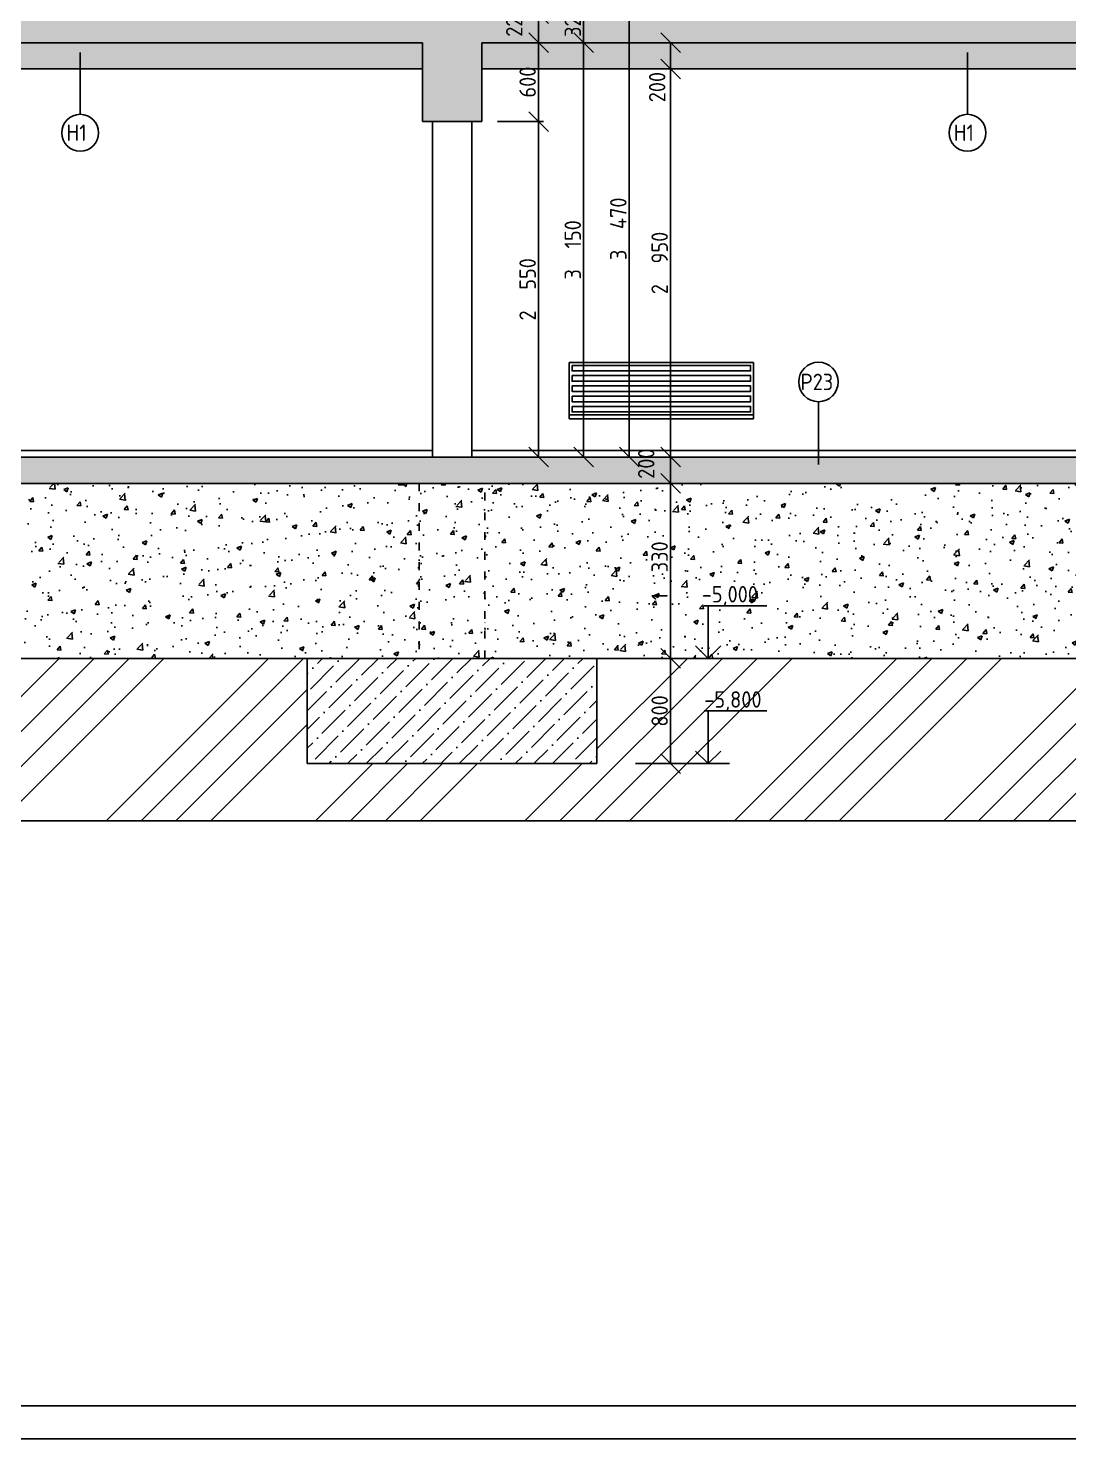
# Model space of a CAD drawing. Extents: x 3792242 to 5145247, y -1546315 to -1031918.
# Drawn here: x 3999726 to 4007631, y -1545690 to -1534967 of the extents above; entities that cross this region are included whole.
import ezdxf

# ---------------------------------------------------------------- set-up
doc = ezdxf.new("R2010")
doc.units = 0
doc.header["$MEASUREMENT"] = 0
doc.linetypes.add('ACAD_ISO03W100', pattern=[30, 12, -18])
doc.layers.get('0').update_dxf_attribs({"linetype": 'CONTINUOUS'})
doc.layers.get('Defpoints').update_dxf_attribs({"color": 61, "linetype": 'CONTINUOUS'})
for name, color, linetype in [('KÓTY', 4, 'CONTINUOUS'), ('MÚRY', 1, 'CONTINUOUS'), ('OKNÁ', 143, 'CONTINUOUS'), ('POZEMOK', 7, 'CONTINUOUS'), ('TENKÁ', 7, 'CONTINUOUS'), ('ŠRAFY', 82, 'CONTINUOUS'), ('šrafy-múry', 8, 'CONTINUOUS')]:
    doc.layers.add(name, color=color, linetype=linetype)
doc.styles.add('STYLE1', font='isocp.shx')
doc.dimstyles.new('STANDARD-50', dxfattribs={"dimtxt": 125, "dimasz": 150, "dimexe": 10, "dimexo": 200, "dimgap": 20, "dimtad": 1, "dimdsep": 46, "dimlunit": 6, "dimtxsty": 'STYLE1', "dimblk1": 'OBLIQUE', "dimblk2": 'OBLIQUE', "dimsah": 1, "dimcen": 2.5, "dimse1": 1, "dimse2": 1, "dimadec": 0, "dimazin": 0, "dimtfac": 1, "dimtmove": 1, "dimatfit": 3, "dimldrblk": 'OBLIQUE', "dimfxl": 1, "dimtolj": 1, "dimtzin": 0, "dimarcsym": 0})
pattern_1 = [(45, (-593193.74, 86.43), (53.0330086, 194.4543648), [250, -50, 0, -50])]
pattern_2 = [(50, (-12093286, 626097.15), (358.6300913, -31.3760675), [37.5, -412.5]), (355, (-12093286, 626097.15), (-69.375667, 376.096067), [30, -330]), (100.4514445, (-12093256.12, 626094.53), (289.254423, 344.7199955), [31.870096, -350.571056]), (46.1842, (-12093286, 626197.15), (533.620665, -82.75964), [56.25, -618.75]), (96.6356355, (-12093241.54, 626190.25), (467.330973, 487.0593), [47.805171, -525.85688]), (351.184164, (-12093286, 626197.15), (467.330973, 487.0593), [45, -495]), (21, (-12093236, 626172.15), (298.453526, -201.3094453), [37.5, -412.5]), (326, (-12093236, 626172.15), (121.657666, 362.5750225), [30, -330]), (71.4514447, (-12093211.14, 626155.37), (420.111188, 161.2655764), [31.870095, -350.571056]), (37.5, (-12093286.01, 626097.15), (6.0799277, 166.4469269), [0, -326, 0, -335, 0, -331.25]), (7.5, (-12093286.01, 626097.15), (131.5347687, 197.205856), [0, -191, 0, -318.5, 0, -126.25]), (327.5, (-12093397.51, 626097.15), (266.9112181, -11.2774359), [0, -125, 0, -390, 0, -517.5]), (317.5, (-12093447.5, 626097.15), (291.5930847, 50.052491), [0, -162.5, 0, -259, 0, -367.5])]

# ---------------------------------------------------------------- blocks, each defined once
blk = doc.blocks.new('_OBLIQUE')
at = {"color": 0, "linetype": 'ByBlock'}
blk.add_line((-0.5, -0.5), (0.5, 0.5), dxfattribs=at)
blk = doc.blocks.new('*D52309')
at = {"layer": 'Defpoints', "color": 0}
for p in [(4003603, -1534857), (4003603, -1535077), (4003603, -1535077)]:
    blk.add_point(p, dxfattribs=at)
at = {"layer": 'KÓTY', "color": 0, "lineweight": -2, "ltscale": 0.25}
blk.add_line((4003603, -1534857), (4003603, -1535077), dxfattribs=at)
at = {"layer": 'KÓTY', "color": 0, "linetype": 'ByBlock', "lineweight": -2, "xscale": 150, "yscale": 150, "zscale": 150}
for p, rotation in [((4003603, -1534857), 90), ((4003603, -1535077), 270)]:
    blk.add_blockref('_OBLIQUE', p, dxfattribs=dict(at, rotation=rotation))
at = {"layer": 'KÓTY', "color": 0, "insert": (4003418, -1534917), "char_height": 125, "attachment_point": 5, "rotation": 90, "style": 'STYLE1'}
blk.add_mtext('\\A1;220', dxfattribs=at)
blk = doc.blocks.new('*D52310')
at = {"layer": 'Defpoints', "color": 0}
for p in [(4003171, -1535077), (4003171, -1535677), (4003603, -1535677)]:
    blk.add_point(p, dxfattribs=at)
at = {"layer": 'KÓTY', "color": 0, "lineweight": -2, "ltscale": 0.25}
blk.add_line((4003603, -1535077), (4003603, -1535677), dxfattribs=at)
at = {"layer": 'KÓTY', "color": 0, "linetype": 'ByBlock', "lineweight": -2, "xscale": 150, "yscale": 150, "zscale": 150}
for p, rotation in [((4003603, -1535077), 90), ((4003603, -1535677), 270)]:
    blk.add_blockref('_OBLIQUE', p, dxfattribs=dict(at, rotation=rotation))
at = {"layer": 'KÓTY', "color": 0, "insert": (4003520, -1535377), "char_height": 125, "attachment_point": 5, "rotation": 90, "style": 'STYLE1'}
blk.add_mtext('\\A1;600', dxfattribs=at)
blk = doc.blocks.new('*D52311')
at = {"layer": 'Defpoints', "color": 0}
for p in [(4003171, -1535677), (4003171, -1538227), (4003603, -1538227)]:
    blk.add_point(p, dxfattribs=at)
at = {"layer": 'KÓTY', "color": 0, "lineweight": -2, "ltscale": 0.25}
blk.add_line((4003603, -1535677), (4003603, -1538227), dxfattribs=at)
at = {"layer": 'KÓTY', "color": 0, "linetype": 'ByBlock', "lineweight": -2, "xscale": 150, "yscale": 150, "zscale": 150}
for p, rotation in [((4003603, -1535677), 90), ((4003603, -1538227), 270)]:
    blk.add_blockref('_OBLIQUE', p, dxfattribs=dict(at, rotation=rotation))
at = {"layer": 'KÓTY', "color": 0, "insert": (4003520, -1536952), "char_height": 125, "attachment_point": 5, "rotation": 90, "style": 'STYLE1'}
blk.add_mtext('\\A1;2ﾠ550', dxfattribs=at)
blk = doc.blocks.new('*D52318')
at = {"layer": 'Defpoints', "color": 0}
for p in [(4003945, -1534757), (4003945, -1535077), (4003945, -1535077)]:
    blk.add_point(p, dxfattribs=at)
at = {"layer": 'KÓTY', "color": 0, "lineweight": -2, "ltscale": 0.25}
blk.add_line((4003945, -1534757), (4003945, -1535077), dxfattribs=at)
at = {"layer": 'KÓTY', "color": 0, "linetype": 'ByBlock', "lineweight": -2, "xscale": 150, "yscale": 150, "zscale": 150}
for p, rotation in [((4003945, -1534757), 90), ((4003945, -1535077), 270)]:
    blk.add_blockref('_OBLIQUE', p, dxfattribs=dict(at, rotation=rotation))
at = {"layer": 'KÓTY', "color": 0, "insert": (4003863, -1534917), "char_height": 125, "attachment_point": 5, "rotation": 90, "style": 'STYLE1'}
blk.add_mtext('\\A1;320', dxfattribs=at)
blk = doc.blocks.new('*D52319')
at = {"layer": 'Defpoints', "color": 0}
for p in [(4003122, -1535077), (4003122, -1538227), (4003945, -1538227)]:
    blk.add_point(p, dxfattribs=at)
at = {"layer": 'KÓTY', "color": 0, "lineweight": -2, "ltscale": 0.25}
blk.add_line((4003945, -1535077), (4003945, -1538227), dxfattribs=at)
at = {"layer": 'KÓTY', "color": 0, "linetype": 'ByBlock', "lineweight": -2, "xscale": 150, "yscale": 150, "zscale": 150}
for p, rotation in [((4003945, -1535077), 90), ((4003945, -1538227), 270)]:
    blk.add_blockref('_OBLIQUE', p, dxfattribs=dict(at, rotation=rotation))
at = {"layer": 'KÓTY', "color": 0, "insert": (4003863, -1536652), "char_height": 125, "attachment_point": 5, "rotation": 90, "style": 'STYLE1'}
blk.add_mtext('\\A1;3ﾠ150', dxfattribs=at)
blk = doc.blocks.new('*D52323')
at = {"layer": 'Defpoints', "color": 0}
for p in [(4003945, -1534757), (4004292, -1534757), (4003945, -1538227)]:
    blk.add_point(p, dxfattribs=at)
at = {"layer": 'KÓTY', "color": 0, "lineweight": -2, "ltscale": 0.25}
blk.add_line((4004292, -1538227), (4004292, -1534757), dxfattribs=at)
at = {"layer": 'KÓTY', "color": 0, "linetype": 'ByBlock', "lineweight": -2, "xscale": 150, "yscale": 150, "zscale": 150}
for p, rotation in [((4004292, -1534757), 90), ((4004292, -1538227), 270)]:
    blk.add_blockref('_OBLIQUE', p, dxfattribs=dict(at, rotation=rotation))
at = {"layer": 'KÓTY', "color": 0, "insert": (4004209, -1536492), "char_height": 125, "attachment_point": 5, "rotation": 90, "style": 'STYLE1'}
blk.add_mtext('\\A1;3ﾠ470', dxfattribs=at)
blk = doc.blocks.new('*D52330')
at = {"layer": 'Defpoints', "color": 0}
for p in [(4004292, -1535277), (4004292, -1538227), (4004606, -1538227)]:
    blk.add_point(p, dxfattribs=at)
at = {"layer": 'KÓTY', "color": 0, "lineweight": -2, "ltscale": 0.25}
blk.add_line((4004606, -1535277), (4004606, -1538227), dxfattribs=at)
at = {"layer": 'KÓTY', "color": 0, "linetype": 'ByBlock', "lineweight": -2, "xscale": 150, "yscale": 150, "zscale": 150}
for p, rotation in [((4004606, -1535277), 90), ((4004606, -1538227), 270)]:
    blk.add_blockref('_OBLIQUE', p, dxfattribs=dict(at, rotation=rotation))
at = {"layer": 'KÓTY', "color": 0, "insert": (4004523, -1536752), "char_height": 125, "attachment_point": 5, "rotation": 90, "style": 'STYLE1'}
blk.add_mtext('\\A1;2ﾠ950', dxfattribs=at)
blk = doc.blocks.new('*D52331')
at = {"layer": 'Defpoints', "color": 0}
for p in [(4004606, -1535077), (4004606, -1535077), (4004606, -1535277)]:
    blk.add_point(p, dxfattribs=at)
at = {"layer": 'KÓTY', "color": 0, "lineweight": -2, "ltscale": 0.25}
blk.add_line((4004606, -1535277), (4004606, -1535077), dxfattribs=at)
at = {"layer": 'KÓTY', "color": 0, "linetype": 'ByBlock', "lineweight": -2, "xscale": 150, "yscale": 150, "zscale": 150}
for p, rotation in [((4004606, -1535077), 90), ((4004606, -1535277), 270)]:
    blk.add_blockref('_OBLIQUE', p, dxfattribs=dict(at, rotation=rotation))
at = {"layer": 'KÓTY', "color": 0, "insert": (4004504, -1535415), "char_height": 125, "attachment_point": 5, "rotation": 90, "style": 'STYLE1'}
blk.add_mtext('\\A1;200', dxfattribs=at)
blk = doc.blocks.new('*D52400')
at = {"layer": 'Defpoints', "color": 0}
for p in [(4004259, -1539757), (4004259, -1540557), (4004606, -1540557)]:
    blk.add_point(p, dxfattribs=at)
at = {"layer": 'KÓTY', "color": 0, "lineweight": -2, "ltscale": 0.25}
blk.add_line((4004606, -1539757), (4004606, -1540557), dxfattribs=at)
at = {"layer": 'KÓTY', "color": 0, "linetype": 'ByBlock', "lineweight": -2, "xscale": 150, "yscale": 150, "zscale": 150}
for p, rotation in [((4004606, -1539757), 90), ((4004606, -1540557), 270)]:
    blk.add_blockref('_OBLIQUE', p, dxfattribs=dict(at, rotation=rotation))
at = {"layer": 'KÓTY', "color": 0, "insert": (4004523, -1540157), "char_height": 125, "attachment_point": 5, "rotation": 90, "style": 'STYLE1'}
blk.add_mtext('\\A1;800', dxfattribs=at)
blk = doc.blocks.new('*D52401')
at = {"layer": 'Defpoints', "color": 0}
for p in [(4003559, -1538427), (4003559, -1539757), (4004606, -1539757)]:
    blk.add_point(p, dxfattribs=at)
at = {"layer": 'KÓTY', "color": 0, "lineweight": -2, "ltscale": 0.25}
blk.add_line((4004606, -1538427), (4004606, -1539757), dxfattribs=at)
at = {"layer": 'KÓTY', "color": 0, "linetype": 'ByBlock', "lineweight": -2, "xscale": 150, "yscale": 150, "zscale": 150}
for p, rotation in [((4004606, -1538427), 90), ((4004606, -1539757), 270)]:
    blk.add_blockref('_OBLIQUE', p, dxfattribs=dict(at, rotation=rotation))
at = {"layer": 'KÓTY', "color": 0, "insert": (4004523, -1539092), "char_height": 125, "attachment_point": 5, "rotation": 90, "style": 'STYLE1'}
blk.add_mtext('\\A1;1ﾠ330', dxfattribs=at)
blk = doc.blocks.new('*D52402')
at = {"layer": 'Defpoints', "color": 0}
for p in [(4004606, -1538227), (4004606, -1538427), (4004606, -1538427)]:
    blk.add_point(p, dxfattribs=at)
at = {"layer": 'KÓTY', "color": 0, "lineweight": -2, "ltscale": 0.25}
blk.add_line((4004606, -1538227), (4004606, -1538427), dxfattribs=at)
at = {"layer": 'KÓTY', "color": 0, "linetype": 'ByBlock', "lineweight": -2, "xscale": 150, "yscale": 150, "zscale": 150}
for p, rotation in [((4004606, -1538227), 90), ((4004606, -1538427), 270)]:
    blk.add_blockref('_OBLIQUE', p, dxfattribs=dict(at, rotation=rotation))
at = {"layer": 'KÓTY', "color": 0, "insert": (4004421, -1538277), "char_height": 125, "attachment_point": 5, "rotation": 90, "style": 'STYLE1'}
blk.add_mtext('\\A1;200', dxfattribs=at)

msp = doc.modelspace()

# ---------------------------------------------------------------- hatches: boundary and pattern name
at = {"layer": 'ŠRAFY'}
h = msp.add_hatch(dxfattribs=at)
h.set_pattern_fill('HEX', color=256, scale=250)
h.set_pattern_definition([(0, (-500303.063, -24536.575), (0, 54.12658774), [31.25, -62.5]), (120, (-500303.063, -24536.575), (-46.875, -27.06329387), [31.25, -62.5]), (60, (-500271.813, -24536.575), (-46.875, 27.06329387), [31.25, -62.5])])
h.paths.add_polyline_path([(3996750.937, -1535277.345), (4002720.937, -1535277.345), (4002720.937, -1535077.345), (3996750.937, -1535077.345)])
h = msp.add_hatch(dxfattribs=at)
h.set_pattern_fill('HEX', color=256, scale=250)
h.set_pattern_definition([(0, (-500303.063, -24536.575), (0, 54.12658774), [31.25, -62.5]), (120, (-500303.063, -24536.575), (-46.875, -27.06329387), [31.25, -62.5]), (60, (-500271.813, -24536.575), (-46.875, 27.06329387), [31.25, -62.5])])
h.paths.add_polyline_path([(4003170.937, -1535077.345), (4003170.937, -1535277.345), (4009215.937, -1535277.345), (4009215.937, -1535077.345)])
h.paths.add_polyline_path([(4008567.259, -1535464.874), (4008567.259, -1535177.276), (4008817.259, -1535177.276), (4008817.259, -1535464.874)], flags=9)
h.paths.add_polyline_path([(4003395.259, -1535521.145), (4003395.259, -1535233.546), (4003645.259, -1535233.546), (4003645.259, -1535521.145)], flags=9)
at = {"layer": 'ŠRAFY', "ltscale": 0.25}
h = msp.add_hatch(dxfattribs=at)
h.set_pattern_fill('ANSI34', color=256, scale=1500)
h.set_pattern_definition([(45, (-546523.7, 886.4), (-795.49513, 795.49513), []), (45, (-546258.6, 886.4), (-795.49513, 795.49513), []), (45, (-545993.4, 886.4), (-795.49513, 795.49513), []), (45, (-545728.2, 886.4), (-795.49513, 795.49513), [])])
h.paths.add_polyline_path([(4043318.594, -1538157.628), (4042625.937, -1539357.345), (4042625.937, -1540157.345), (4038305.937, -1540157.345), (4038305.937, -1539357.345), (4037790.436, -1539357.345), (4035965.937, -1539357.345), (4035965.937, -1540157.345), (4035165.937, -1540157.345), (4035165.937, -1539357.345), (4034317.436, -1539357.345), (4029975.937, -1539357.345), (4029975.937, -1540157.345), (4027775.937, -1540157.345), (4027775.937, -1539357.345), (4024713.436, -1539357.345), (4023555.937, -1539357.345), (4023555.937, -1540157.345), (4021355.937, -1540157.345), (4021355.937, -1539357.345), (4017110.937, -1539357.345), (4017110.937, -1540157.345), (4014710.937, -1540157.345), (4014710.937, -1539357.345), (4014257.437, -1539357.345), (4010765.937, -1539357.345), (4010365.937, -1539757.345), (4010365.937, -1540557.345), (4008365.937, -1540557.345), (4008365.937, -1539757.345), (4004891.758, -1539757.345), (4004045.937, -1539757.345), (4004045.937, -1540557.345), (4001845.937, -1540557.345), (4001845.937, -1539757.345), (3998057.437, -1539757.345), (3997625.937, -1539757.345), (3997625.937, -1540557.345), (3995425.937, -1540557.345), (3995425.937, -1539757.345), (3991447.437, -1539757.345), (3991015.937, -1539757.345), (3991015.937, -1540557.345), (3988815.937, -1540557.345), (3988815.937, -1539757.345), (3986531.759, -1539757.345), (3986460.437, -1539757.345), (3985818.259, -1539757.345), (3985540.937, -1539757.345), (3985540.937, -1540557.345), (3982875.937, -1540557.345), (3982875.937, -1539757.345), (3982320.696, -1538795.639), (3980080.259, -1538902.02), (3980080.259, -1540992.075), (4044248.126, -1540992.075), (4044248.126, -1538158.558)])
h.paths.add_polyline_path([(3985966.937, -1540301.145), (3985966.937, -1540013.546), (3986216.937, -1540013.546), (3986216.937, -1540301.145)], flags=24)
h.paths.add_polyline_path([(3986418.326, -1539982.275), (3986924.675, -1539982.275), (3986924.675, -1540182.324), (3986418.326, -1540182.324)], flags=24)
h.paths.add_polyline_path([(3991405.326, -1539982.275), (3991911.675, -1539982.275), (3991911.675, -1540182.324), (3991405.326, -1540182.324)], flags=24)
h.paths.add_polyline_path([(3998015.326, -1539982.275), (3998521.675, -1539982.275), (3998521.675, -1540182.324), (3998015.326, -1540182.324)], flags=24)
h.paths.add_polyline_path([(4004398.259, -1540301.145), (4004398.259, -1540013.546), (4004648.259, -1540013.546), (4004648.259, -1540301.145)], flags=24)
h.paths.add_polyline_path([(4004849.648, -1539982.275), (4005355.997, -1539982.275), (4005355.997, -1540182.324), (4004849.648, -1540182.324)], flags=24)
h.paths.add_polyline_path([(4013763.826, -1539582.275), (4014282.675, -1539582.275), (4014282.675, -1539782.324), (4013763.826, -1539782.324)], flags=24)
h.paths.add_polyline_path([(4010718.259, -1540301.145), (4010718.259, -1540013.546), (4010968.259, -1540013.546), (4010968.259, -1540301.145)], flags=24)
h.paths.add_polyline_path([(4011150.148, -1539349.275), (4011656.497, -1539349.275), (4011656.497, -1539549.324), (4011150.148, -1539549.324)], flags=24)
h.paths.add_polyline_path([(4011169.648, -1539982.275), (4011675.997, -1539982.275), (4011675.997, -1540182.324), (4011169.648, -1540182.324)], flags=24)
h.paths.add_polyline_path([(4024105.759, -1539901.145), (4024105.759, -1539613.546), (4024355.759, -1539613.546), (4024355.759, -1539901.145)], flags=24)
h.paths.add_polyline_path([(4024588.326, -1539582.275), (4025107.175, -1539582.275), (4025107.175, -1539782.324), (4024588.326, -1539782.324)], flags=24)
h.paths.add_polyline_path([(4033823.826, -1539582.275), (4034342.675, -1539582.275), (4034342.675, -1539782.324), (4033823.826, -1539782.324)], flags=24)
h.paths.add_polyline_path([(4034431.937, -1539901.145), (4034431.937, -1539613.546), (4034681.937, -1539613.546), (4034681.937, -1539901.145)], flags=24)
h.paths.add_polyline_path([(4037296.826, -1539582.275), (4037815.675, -1539582.275), (4037815.675, -1539782.324), (4037296.826, -1539782.324)], flags=24)
h = msp.add_hatch(dxfattribs=at)
h.set_pattern_fill('AR-CONC', color=256, scale=50)
h.set_pattern_definition(pattern_2)
h.paths.add_polyline_path([(3996775.937, -1538427.345), (3996775.937, -1539757.345), (4002695.937, -1539757.345), (4002695.937, -1538427.345)])
h.paths.add_polyline_path([(3997995.826, -1539182.275), (3998502.175, -1539182.275), (3998502.175, -1539382.324), (3997995.826, -1539382.324)], flags=24)
h = msp.add_hatch(dxfattribs=at)
h.set_pattern_fill('AR-CONC', color=256, scale=50)
h.set_pattern_definition([(50, (-12080256, 626097.15), (358.6300913, -31.3760675), [37.5, -412.5]), (355, (-12080256, 626097.15), (-69.375667, 376.096067), [30, -330]), (100.4514445, (-12080226.12, 626094.53), (289.254423, 344.7199955), [31.870096, -350.571056]), (46.1842, (-12080256, 626197.15), (533.620665, -82.75964), [56.25, -618.75]), (96.6356355, (-12080211.54, 626190.25), (467.330973, 487.0593), [47.805171, -525.85688]), (351.184164, (-12080256, 626197.15), (467.330973, 487.0593), [45, -495]), (21, (-12080206, 626172.15), (298.453526, -201.3094453), [37.5, -412.5]), (326, (-12080206, 626172.15), (121.657666, 362.5750225), [30, -330]), (71.4514447, (-12080181.14, 626155.37), (420.111188, 161.2655764), [31.870095, -350.571056]), (37.5, (-12080256.01, 626097.15), (6.0799277, 166.4469269), [0, -326, 0, -335, 0, -331.25]), (7.5, (-12080256.01, 626097.15), (131.5347687, 197.205856), [0, -191, 0, -318.5, 0, -126.25]), (327.5, (-12080367.51, 626097.15), (266.9112181, -11.2774359), [0, -125, 0, -390, 0, -517.5]), (317.5, (-12080417.5, 626097.15), (291.5930847, 50.052491), [0, -162.5, 0, -259, 0, -367.5])])
h.paths.add_polyline_path([(4002695.937, -1539757.345), (4003195.937, -1539757.345), (4003195.937, -1538427.345), (4002695.937, -1538427.345)])
h = msp.add_hatch(dxfattribs=at)
h.set_pattern_fill('AR-CONC', color=256, scale=50)
h.set_pattern_definition(pattern_2)
h.paths.add_polyline_path([(4003195.937, -1538427.345), (4003195.937, -1539757.345), (4008365.937, -1539757.345), (4009215.937, -1539757.345), (4009215.937, -1538427.345)])
h.paths.add_polyline_path([(4004435.674, -1539311.051), (4004435.674, -1539223.551), (4004610.674, -1539223.551), (4004610.674, -1539311.051)], flags=24)
h.paths.add_polyline_path([(4004435.583, -1539248.551), (4004435.583, -1539136.167), (4004610.361, -1539136.167), (4004610.361, -1539248.551)], flags=24)
h.paths.add_polyline_path([(4004435.625, -1539161.238), (4004435.625, -1538873.64), (4004610.723, -1538873.64), (4004610.723, -1539161.238)], flags=24)
h.paths.add_polyline_path([(4004830.148, -1539182.275), (4005336.497, -1539182.275), (4005336.497, -1539382.324), (4004830.148, -1539382.324)], flags=24)
h.paths.add_polyline_path([(4008669.352, -1539311.051), (4008669.352, -1539223.551), (4008844.352, -1539223.551), (4008844.352, -1539311.051)], flags=24)
h.paths.add_polyline_path([(4008669.261, -1539248.551), (4008669.261, -1539136.167), (4008844.039, -1539136.167), (4008844.039, -1539248.551)], flags=24)
h.paths.add_polyline_path([(4008669.302, -1539161.238), (4008669.302, -1538873.64), (4008844.401, -1538873.64), (4008844.401, -1539161.238)], flags=24)
at = {"layer": 'šrafy-múry'}
h = msp.add_hatch(dxfattribs=at)
h.set_pattern_fill('ANSI36', color=253, scale=800, angle=360)
h.set_pattern_definition([(45, (226757.26, 886.43), (53.0330086, 194.4543648), [250, -50, 0, -50])])
h.paths.add_polyline_path([(3982965.937, -1535077.345), (3983075.937, -1535077.345), (3983075.937, -1535727.345), (3983325.937, -1535727.345), (3983325.937, -1535527.345), (3983325.937, -1535077.345), (3984540.937, -1535077.345), (3984540.937, -1535477.345), (3984840.937, -1535477.345), (3984840.937, -1535077.345), (3989690.937, -1535077.345), (3989690.937, -1535277.345), (3989690.937, -1535677.345), (3990140.937, -1535677.345), (3990140.937, -1535277.345), (3990140.937, -1535077.345), (3996300.937, -1535077.345), (3996300.937, -1535277.345), (3996300.937, -1535677.345), (3996750.937, -1535677.345), (3996750.937, -1535277.345), (3996750.937, -1535077.345), (4002720.937, -1535077.345), (4002720.937, -1535277.345), (4002720.937, -1535677.345), (4003170.937, -1535677.345), (4003170.937, -1535277.345), (4003170.937, -1535077.345), (4009215.937, -1535077.345), (4009215.937, -1535277.345), (4009215.937, -1535477.345), (4009515.937, -1535477.345), (4009515.937, -1535077.345), (4015635.937, -1535077.345), (4015635.937, -1535477.345), (4015885.937, -1535477.345), (4015885.937, -1534857.345), (3984540.937, -1534857.345), (3984540.937, -1534907.345), (3982965.937, -1534907.345)])
h.paths.add_polyline_path([(4014827.437, -1535060.394), (4014827.437, -1534772.796), (4015077.437, -1534772.796), (4015077.437, -1535060.394)], flags=9)
h.paths.add_polyline_path([(3984861.437, -1535060.394), (3984861.437, -1534772.796), (3985111.437, -1534772.796), (3985111.437, -1535060.394)], flags=9)
h.paths.add_polyline_path([(3985306.437, -1535061.145), (3985306.437, -1534773.546), (3985556.437, -1534773.546), (3985556.437, -1535061.145)], flags=9)
h.paths.add_polyline_path([(3995560.937, -1535060.394), (3995560.937, -1534772.796), (3995810.937, -1534772.796), (3995810.937, -1535060.394)], flags=9)
h.paths.add_polyline_path([(4008529.437, -1535060.394), (4008529.437, -1534772.796), (4008779.437, -1534772.796), (4008779.437, -1535060.394)], flags=9)
h.paths.add_polyline_path([(4003737.759, -1535061.145), (4003737.759, -1534773.546), (4003987.759, -1534773.546), (4003987.759, -1535061.145)], flags=9)
h.paths.add_polyline_path([(4003292.759, -1535060.394), (4003292.759, -1534772.796), (4003542.759, -1534772.796), (4003542.759, -1535060.394)], flags=9)
h = msp.add_hatch(dxfattribs=at)
h.set_pattern_fill('ANSI36', color=253, scale=800, angle=360)
h.set_pattern_definition(pattern_1)
h.paths.add_polyline_path([(3984440.937, -1538427.345), (3984940.937, -1538427.345), (3989665.937, -1538427.345), (3990165.937, -1538427.345), (3994590.759, -1538427.345), (3996275.937, -1538427.345), (3996775.937, -1538427.345), (4002695.937, -1538427.345), (4003195.937, -1538427.345), (4009215.937, -1538427.345), (4009215.937, -1538227.345), (4005729.261, -1538227.345), (4003095.937, -1538227.345), (4002795.937, -1538227.345), (3996675.937, -1538227.345), (3996375.937, -1538227.345), (3994553.904, -1538227.345), (3994148.761, -1538227.345), (3990065.937, -1538227.345), (3989990.937, -1538227.345), (3989940.937, -1538227.345), (3989765.937, -1538227.345), (3984840.937, -1538227.345), (3984540.937, -1538227.345), (3983375.937, -1538227.345), (3983325.937, -1538227.345), (3983325.937, -1538247.345), (3983325.937, -1538427.345), (3983475.937, -1538427.345)])
h.paths.add_polyline_path([(3985864.437, -1538420.394), (3985864.437, -1538132.796), (3986114.437, -1538132.796), (3986114.437, -1538420.394)], flags=9)
h.paths.add_polyline_path([(3995560.937, -1538420.394), (3995560.937, -1538132.796), (3995810.937, -1538132.796), (3995810.937, -1538420.394)], flags=9)
h.paths.add_polyline_path([(4004295.759, -1538420.394), (4004295.759, -1538132.796), (4004545.759, -1538132.796), (4004545.759, -1538420.394)], flags=9)
h.paths.add_polyline_path([(3990262.759, -1538420.394), (3990262.759, -1538132.796), (3990512.759, -1538132.796), (3990512.759, -1538420.394)], flags=9)
h = msp.add_hatch(dxfattribs=at)
h.set_pattern_fill('ANSI36', color=253, scale=800, angle=360)
h.set_pattern_definition(pattern_1)
h.paths.add_polyline_path([(4001845.937, -1539757.345), (4001845.937, -1540557.345), (4004045.937, -1540557.345), (4004045.937, -1539757.345), (4003195.937, -1539757.345), (4002695.937, -1539757.345)])

# ---------------------------------------------------------------- linework, layer by layer
at = {"color": 253}
for p, q in [((3996675.937, -1538177.345), (4002795.937, -1538177.345)), ((4003095.937, -1538177.345), (4009215.937, -1538177.345)), ((3985540.937, -1539757.345), (4008365.937, -1539757.345))]:
    msp.add_line(p, q, dxfattribs=at)
at = {"layer": 'Defpoints'}
msp.add_line((3980080.259, -1540992.075), (4044248.126, -1540992.075), dxfattribs=at)
at = {"layer": 'KÓTY', "ltscale": 0.25}
msp.add_line((4003641.162, -1535677.345), (4003291.162, -1535677.345), dxfattribs=at)
at = {"layer": 'KÓTY'}
msp.add_line((4004340.259, -1540557.345), (4005053.759, -1540557.345), dxfattribs=at)
at = {"layer": 'MÚRY'}
for p, q in [((3996750.937, -1535277.345), (4002725.937, -1535277.345)), ((4002720.937, -1535277.345), (4002720.937, -1535677.345)), ((4002720.937, -1535277.345), (4002720.937, -1535677.345)), ((4003170.937, -1535277.345), (4003170.937, -1535677.345)), ((4003170.937, -1535277.345), (4009215.937, -1535277.345)), ((4003170.937, -1535677.345), (4002720.937, -1535677.345)), ((4009215.937, -1538227.345), (3983325.937, -1538227.345))]:
    msp.add_line(p, q, dxfattribs=at)
at = {"layer": 'OKNÁ', "ltscale": 0.25}
for p, q in [((4000120.259, -1535151.845), (4000120.259, -1535621.954)), ((4006861.759, -1535151.845), (4006861.759, -1535621.954)), ((4005729.261, -1538284.096), (4005729.261, -1537806.42))]:
    msp.add_line(p, q, dxfattribs=at)
for centre, radius in [((4000120.259, -1535761.954), 140), ((4006861.759, -1535761.954), 140), ((4005729.261, -1537656.42), 150)]:
    msp.add_circle(centre, radius, dxfattribs=at)
at = {"layer": 'POZEMOK', "color": 8}
for p, q in [((4003835.937, -1537507.345), (4003835.937, -1537937.345)), ((4005235.937, -1537507.345), (4003835.937, -1537507.345)), ((4005235.937, -1537507.345), (4005235.937, -1537937.345)), ((4005235.937, -1537907.345), (4003835.937, -1537907.345)), ((4005235.937, -1537937.345), (4003835.937, -1537937.345))]:
    msp.add_line(p, q, dxfattribs=at)
for points in [[(4003857.937, -1537530.095), (4005213.937, -1537530.095), (4005213.937, -1537572.595), (4003857.937, -1537572.595)], [(4003857.937, -1537608.095), (4005213.937, -1537608.095), (4005213.937, -1537650.595), (4003857.937, -1537650.595)], [(4003857.937, -1537686.095), (4005213.937, -1537686.095), (4005213.937, -1537728.595), (4003857.937, -1537728.595)], [(4003857.937, -1537764.095), (4005213.937, -1537764.095), (4005213.937, -1537806.595), (4003857.937, -1537806.595)], [(4003857.937, -1537842.095), (4005213.937, -1537842.095), (4005213.937, -1537884.595), (4003857.937, -1537884.595)]]:
    msp.add_lwpolyline(points, close=True, dxfattribs=at)
at = {"layer": 'TENKÁ'}
for p, q in [((4002720.937, -1535077.345), (3996750.937, -1535077.345)), ((4002720.937, -1535277.345), (4002720.937, -1535077.345)), ((4003170.937, -1535277.345), (4003170.937, -1535077.345)), ((4009215.937, -1535077.345), (4003170.937, -1535077.345)), ((4002795.937, -1538227.345), (4002795.937, -1535677.345)), ((4003095.937, -1538227.345), (4003095.937, -1535677.345)), ((4009215.937, -1538427.345), (3983075.937, -1538427.345)), ((4001845.937, -1539757.345), (4001845.937, -1540557.345)), ((4004045.937, -1540557.345), (4004045.937, -1539757.345)), ((4001845.937, -1540557.345), (4004045.937, -1540557.345))]:
    msp.add_line(p, q, dxfattribs=at)
at = {"layer": 'TENKÁ', "linetype": 'ACAD_ISO03W100', "ltscale": 5}
for p, q in [((4002695.937, -1538427.345), (4002695.937, -1539757.345)), ((4003195.937, -1539757.345), (4003195.937, -1538427.345))]:
    msp.add_line(p, q, dxfattribs=at)
at = {"layer": 'TENKÁ', "linetype": 'ByBlock', "ltscale": 0.25}
for p, q in [((4005336.064, -1539357.345), (4004862.166, -1539357.345)), ((4004891.759, -1539357.345), (4004891.759, -1539757.345)), ((4004891.759, -1539757.346), (4004796.299, -1539661.886)), ((4004891.759, -1539757.346), (4004987.218, -1539661.886)), ((4005336.064, -1540157.345), (4004862.166, -1540157.345)), ((4004891.759, -1540157.345), (4004891.759, -1540557.345)), ((4004891.759, -1540557.345), (4004796.3, -1540461.886)), ((4004891.759, -1540557.345), (4004987.218, -1540461.886))]:
    msp.add_line(p, q, dxfattribs=at)
at = {"layer": 'TENKÁ', "color": 7}
for p, q in [((4054748.126, -1545439.552), (3979420.467, -1545439.552)), ((4054998.126, -1545689.552), (3979170.467, -1545689.552))]:
    msp.add_line(p, q, dxfattribs=at)

# ---------------------------------------------------------------- texts
at = {"layer": 'TENKÁ', "ltscale": 0.25, "style": 'STYLE1'}
for s, p in [('H1', (4000015.955, -1535824.132)), ('H1', (4006757.455, -1535824.132)), ('P23', (4005593.456, -1537718.598)), ('-5,000', (4004842.648, -1539332.324)), ('-5,800', (4004862.148, -1540132.324))]:
    msp.add_text(s, height=125, dxfattribs=at).set_placement(p)

# ---------------------------------------------------------------- dimensions: what is measured, and where the dimension line sits
at = {"layer": 'KÓTY', "ltscale": 0.25}
for base, p1, p2, picture, middle in [((4003602.759, -1535077.345), (4003602.759, -1534857.345), (4003602.759, -1535077.345), '*D52309', (4003417.759, -1534916.595)), ((4003945.259, -1535077.345), (4003945.259, -1534757.345), (4003945.259, -1535077.345), '*D52318', (4003862.759, -1534917.345)), ((4004291.759, -1534757.345), (4003945.259, -1538227.345), (4003945.259, -1534757.345), '*D52323', (4004209.216, -1536492.345)), ((4003945.259, -1538227.345), (4003122.259, -1535077.345), (4003122.259, -1538227.345), '*D52319', (4003862.716, -1536652.345)), ((4003602.759, -1535677.345), (4003170.937, -1535077.345), (4003170.937, -1535677.345), '*D52310', (4003520.259, -1535377.345)), ((4004605.759, -1538227.345), (4004291.759, -1535277.345), (4004291.759, -1538227.345), '*D52330', (4004523.216, -1536752.345)), ((4003602.759, -1538227.345), (4003170.937, -1535677.345), (4003170.937, -1538227.345), '*D52311', (4003520.216, -1536952.345)), ((4004605.759, -1538427.345), (4004605.759, -1538227.345), (4004605.759, -1538427.345), '*D52402', (4004420.759, -1538276.595)), ((4004605.759, -1539757.345), (4003559.259, -1538427.345), (4003559.259, -1539757.345), '*D52401', (4004523.216, -1539092.345)), ((4004605.759, -1540557.345), (4004259.259, -1539757.345), (4004259.259, -1540557.345), '*D52400', (4004523.259, -1540157.345))]:
    dim = msp.add_linear_dim(base=base, p1=p1, p2=p2, angle=90, dimstyle='STANDARD-50', override={"dimtxsty": 'STYLE1', "dimldrblk": 'OBLIQUE'}, dxfattribs=at)
    dim.commit()
    dim.dimension.update_dxf_attribs({"geometry": picture, "text_midpoint": middle})
dim = msp.add_linear_dim(base=(4004605.759, -1535077.345), p1=(4004605.759, -1535277.345), p2=(4004605.759, -1535077.345), angle=90, dimstyle='STANDARD-50', override={"dimtxsty": 'STYLE1', "dimldrblk": 'OBLIQUE'}, dxfattribs=at)
dim.commit()
dim.dimension.update_dxf_attribs({"geometry": '*D52331', "text_midpoint": (4004586.759, -1535414.575), "dimtype": 160})

doc.saveas('drawing.dxf')
